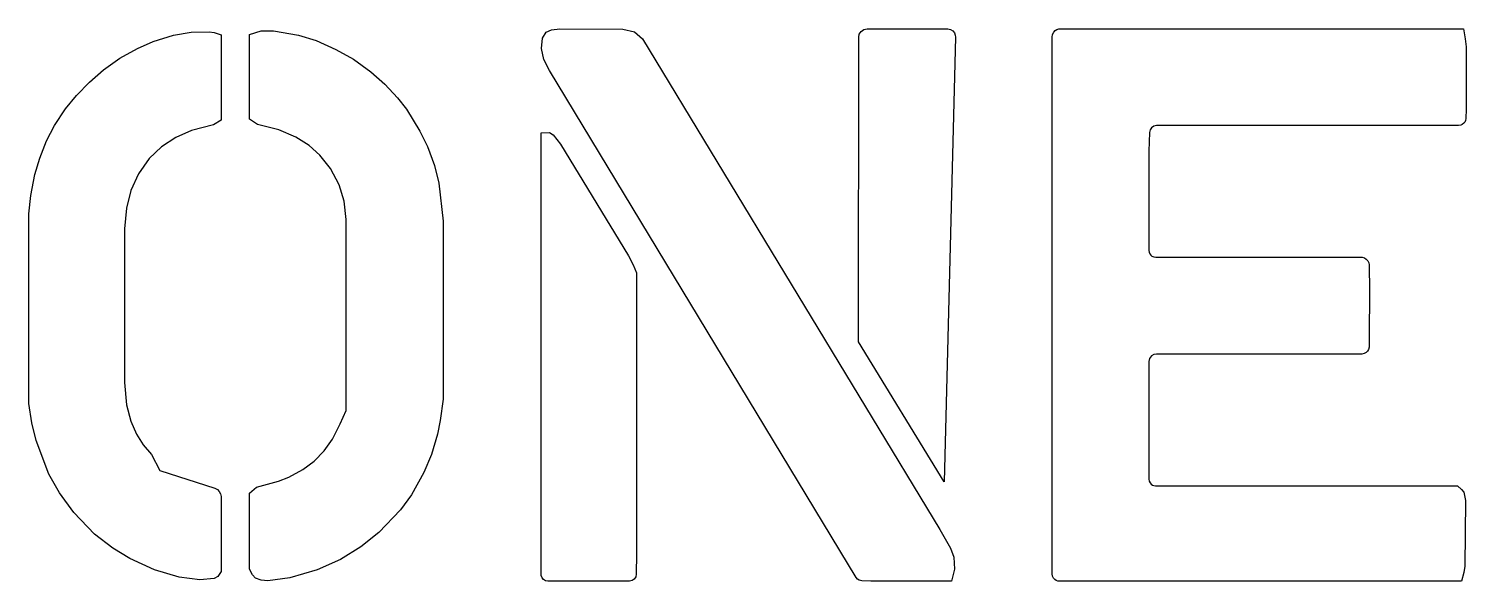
# Model space of a CAD drawing. Header units: inches. Extents: x 3 to 29, y 3 to 13.
import ezdxf

# ---------------------------------------------------------------- set-up
doc = ezdxf.new("R2010")
doc.units = ezdxf.units.IN
doc.header["$MEASUREMENT"] = 0
doc.layers.add('CUT', color=1, linetype='Continuous')

msp = doc.modelspace()

# ---------------------------------------------------------------- linework, layer by layer
at = {"layer": 'CUT'}
for points in [[(23.277, 8.927), (23.295, 8.903), (23.316, 8.885), (23.349, 8.87), (23.385, 8.864), (27.115, 8.863), (27.157, 8.852), (27.191, 8.831), (27.218, 8.802), (27.238, 8.763), (27.245, 8.724), (27.246, 8.54), (27.251, 8.438), (27.243, 7.235), (27.235, 7.197), (27.216, 7.163), (27.19, 7.138), (27.156, 7.12), (27.111, 7.112), (23.396, 7.112), (23.347, 7.103), (23.305, 7.077), (23.272, 7.032), (23.261, 6.977), (23.261, 4.849), (23.266, 4.814), (23.282, 4.78), (23.302, 4.758), (23.327, 4.742), (23.352, 4.733), (23.381, 4.729), (28.843, 4.729), (28.916, 4.659), (28.954, 4.611), (28.988, 4.46), (28.975, 3.276), (28.959, 3.159), (28.912, 3), (21.644, 3), (21.611, 3.004), (21.584, 3.014), (21.556, 3.033), (21.534, 3.057), (21.516, 3.095), (21.51, 3.134), (21.51, 12.848), (21.518, 12.895), (21.54, 12.938), (21.566, 12.965), (21.594, 12.984), (21.629, 12.996), (21.662, 13), (28.948, 13), (28.982, 12.815), (29, 12.67), (28.997, 11.545), (28.994, 11.377), (28.987, 11.341), (28.973, 11.311), (28.954, 11.288), (28.928, 11.267), (28.9, 11.255), (28.858, 11.248), (23.4, 11.248), (23.349, 11.236), (23.308, 11.208), (23.281, 11.168), (23.269, 11.12), (23.261, 10.782), (23.261, 8.986), (23.265, 8.956)], [(6.478, 4.532), (6.478, 3.176), (6.419, 3.089), (6.355, 3.048), (6.095, 3.028), (5.721, 3.077), (5.277, 3.205), (4.829, 3.41), (4.52, 3.6), (4.191, 3.853), (3.813, 4.246), (3.555, 4.603), (3.363, 4.941), (3.133, 5.546), (3.056, 5.867), (3, 6.219), (3, 9.649), (3.038, 9.982), (3.113, 10.36), (3.198, 10.657), (3.322, 10.971), (3.467, 11.247), (3.664, 11.552), (3.861, 11.793), (4.099, 12.033), (4.352, 12.257), (4.648, 12.466), (4.965, 12.645), (5.251, 12.767), (5.618, 12.882), (5.938, 12.94), (6.264, 12.946), (6.351, 12.93), (6.478, 12.891), (6.478, 11.348), (6.343, 11.262), (5.941, 11.159), (5.661, 11.034), (5.401, 10.865), (5.176, 10.652), (4.985, 10.376), (4.845, 10.073), (4.769, 9.753), (4.73, 9.377), (4.73, 6.596), (4.768, 6.192), (4.845, 5.897), (4.949, 5.664), (5.068, 5.469), (5.218, 5.293), (5.371, 5.007), (6.368, 4.683), (6.412, 4.66), (6.446, 4.626), (6.47, 4.58)], [(7.523, 11.172), (7.136, 11.269), (6.991, 11.365), (6.991, 12.898), (7.203, 12.961), (7.426, 12.963), (7.878, 12.883), (8.199, 12.787), (8.554, 12.626), (8.872, 12.45), (9.188, 12.222), (9.439, 11.997), (9.672, 11.752), (9.83, 11.547), (10.072, 11.147), (10.211, 10.868), (10.336, 10.527), (10.418, 10.203), (10.493, 9.516), (10.493, 6.294), (10.443, 5.912), (10.393, 5.662), (10.282, 5.294), (10.147, 4.968), (9.921, 4.566), (9.724, 4.293), (9.33, 3.882), (9.008, 3.622), (8.637, 3.395), (8.218, 3.208), (7.724, 3.064), (7.323, 3.009), (7.203, 3.017), (7.102, 3.055), (7.045, 3.114), (6.991, 3.22), (6.991, 4.595), (7.121, 4.702), (7.519, 4.812), (7.707, 4.886), (7.958, 5.02), (8.165, 5.174), (8.345, 5.359), (8.491, 5.572), (8.632, 5.848), (8.742, 6.092), (8.742, 9.549), (8.704, 9.88), (8.612, 10.172), (8.455, 10.469), (8.263, 10.713), (8.071, 10.885), (7.832, 11.039)], [(12.416, 12.243), (12.317, 12.446), (12.276, 12.64), (12.292, 12.83), (12.359, 12.935), (12.457, 12.98), (12.603, 12.997), (13.745, 12.995), (13.956, 12.944), (14.098, 12.815), (19.476, 3.937), (19.67, 3.601), (19.733, 3.438), (19.746, 3.218), (19.688, 3), (18.23, 3.003), (18.065, 3.007), (18.02, 3.02), (17.991, 3.04), (17.967, 3.069)], [(18.162, 13), (19.625, 13), (19.67, 12.989), (19.713, 12.962), (19.742, 12.925), (19.759, 12.881), (19.761, 12.849), (19.56, 4.8), (18.009, 7.336), (18.011, 12.845), (18.021, 12.901), (18.054, 12.952), (18.103, 12.987)], [(13.912, 3.011), (13.864, 3), (12.389, 3), (12.348, 3.01), (12.313, 3.032), (12.285, 3.064), (12.27, 3.103), (12.267, 3.132), (12.267, 11.118), (12.417, 11.119), (12.483, 11.081), (12.616, 10.909), (13.85, 8.888), (13.932, 8.729), (13.994, 8.585), (13.994, 3.332), (13.989, 3.291), (13.988, 3.128), (13.98, 3.081), (13.953, 3.04)]]:
    msp.add_lwpolyline(points, close=True, dxfattribs=at)

doc.saveas('drawing.dxf')
